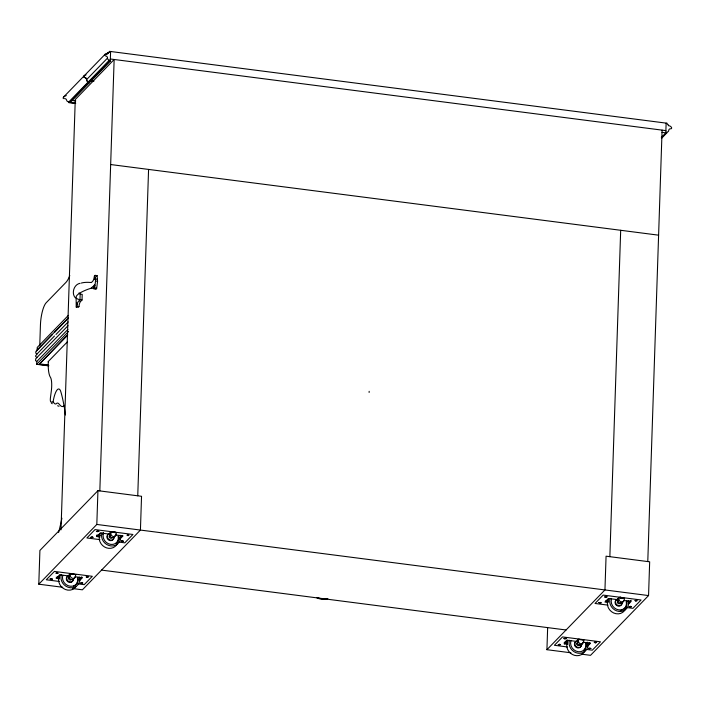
<?xml version="1.0" encoding="UTF-8"?>
<svg xmlns="http://www.w3.org/2000/svg" width="707" height="707" viewBox="0 0 707 707"><rect width="100%" height="100%" fill="white"/><g stroke="black" fill="none" stroke-linecap="round" stroke-linejoin="round"><path stroke-width="1.06" d="M48.73 365.864L36.684 364.308L36.773 361.498L67.907 329.435M54.483 336.011L37.02 353.995L35.96 353.367L35.659 351.945L37.144 350.248L37.241 347.429L68.376 315.366M39.751 345.758L40.44 324.964A17.852 4.772 -82.7 0 1 46.22 302.711L65.945 282.393A27.776 7.415 -82.7 0 0 69.799 275.562M62.782 587.287L38.797 584.194L39.91 550.435L97.937 490.676L141.541 496.296L140.428 530.064L82.401 589.815L72.591 588.551M75.578 103.505L69.003 102.656L69.039 101.72L88.357 81.826A1.98 1.803 44.2 0 1 86.519 79.705A1.98 1.803 44.2 0 0 84.69 77.584A0.963 0.875 44.2 0 1 83.921 76.144M60.996 529.852L75.269 99.528L114.145 59.494L99.828 490.923M76.603 305.221L76.621 303.056M76.674 305.124L76.754 302.923M80.174 294.112L79.988 299.741L78.495 301.288A5.117 1.37 -82.7 0 0 76.922 306.343L76.223 307.068L78.265 307.324L78.954 306.608A5.117 1.37 -82.7 0 1 80.527 301.544L82.03 300.007L82.215 294.377L80.174 294.112L79.034 292.919M69.003 102.656L88.322 82.763L88.357 81.826M110.601 51.496L110.274 61.253L89.391 82.763L88.446 82.639L88.472 81.703L109.364 60.192A1.98 1.803 44.2 0 1 107.526 58.071A1.98 1.803 44.2 0 0 105.697 55.95A0.963 0.875 44.2 0 1 104.928 54.519A3.349 3.04 44.2 0 1 107.685 53.379L108.251 53.458L108.286 52.521A1.387 1.264 44.2 0 0 109.656 51.372L667.081 123.239A1.387 1.264 44.2 0 0 668.362 124.724L668.336 125.66L668.902 125.731A3.349 3.04 44.2 0 1 671.562 127.56A0.963 0.875 44.2 0 1 670.704 128.789A1.98 1.803 44.2 0 0 668.742 130.424A1.98 1.803 44.2 0 1 666.789 132.05L666.754 132.987L661.531 138.369M94.579 279.468L94.597 277.294M94.632 279.38L94.711 277.179M88.446 82.639L109.329 61.129L109.364 60.192M38.797 584.194L96.815 524.444L97.937 490.676M100.049 536.958L96.797 536.542L96.841 535.42L100.085 535.835M137.75 495.81L148.576 169.424M369.116 392.447L369.16 391.325M570.911 652.791L546.926 649.698L547.642 627.922M567.562 644.298L564.31 643.874L564.354 642.751L567.138 639.879M587.155 644.254L587.217 642.133M609.858 556.674L620.684 230.288M647.78 561.561L662.088 130.132M581.808 654.196L590.531 655.327L648.558 595.568L649.671 561.809L606.067 556.188L604.945 589.947L546.926 649.698M666.135 123.115L665.808 132.872L661.328 137.476M76.126 298.363L76.223 307.068M93.934 288.827L94.623 288.111L95.533 281.015L95.047 275.359L97.089 275.615L97.575 281.28L96.665 288.376L95.966 289.092L93.934 288.827A4.816 1.29 -82.7 0 0 92.59 286.759L91.256 288.138L87.933 289.287A25.125 6.124 -12.9 0 0 78.238 299.273L82.03 300.007M84.133 75.888L63.471 97.168L63.056 98.114L64.001 98.688M71.124 573.642L69.065 575.083L70.232 573.89L75.843 574.614L75.525 575.392A2.775 2.519 44.2 0 1 72.856 578.37A2.775 2.519 44.2 0 1 70.4 574.729L69.975 573.854M578.105 639.358L579.254 639.146M618.722 597.53L619.871 597.327A2.775 2.519 44.2 0 1 620.437 596.973M84.257 75.764L105.14 54.253M106.792 54.059L108.286 52.521M106.669 54.448L109.656 51.372M88.472 81.703A1.98 1.803 44.2 0 1 86.643 79.582L107.526 58.071M95.047 275.359L94.358 276.075A5.117 1.37 -82.7 0 1 92.785 281.13L91.442 282.508L88.163 282.332A25.125 9.598 17.5 0 0 81.314 283.065M96.391 276.331L97.089 275.615M94.031 286.008L94.711 285.301M94.022 286.379L94.703 285.681M94.632 287.024L93.297 288.403L91.256 288.138M36.34 350.831L68.402 317.814M37.144 350.248L52.336 334.605M54.616 332.255L68.279 318.185M56.003 334.446L68.155 321.932M36.773 361.498L35.509 360.561L35.783 358.688L68.031 325.688M36.684 364.308L68.57 331.468M67.28 335.374L39.132 364.361L48.73 365.599M67.801 334.897L39.654 363.884L48.412 365.015M64.098 405.836C60.175 409.185 58.884 400.189 56.065 403.927A1.874 1.343 24 0 1 54.766 403.768L53.078 402.053L51.098 402.027A4.065 1.087 -82.7 0 1 50.427 397.847L51.196 391.943A14.352 3.835 -82.7 0 0 50.595 377.556A23.658 6.319 -82.7 0 1 48.279 361.524L67.368 341.87M50.789 579.422L51.478 578.706M56.533 573.439L58.204 573.2L55.844 573.094L56.533 573.439L57.285 572.732M91.406 537.594L92.096 536.878M97.213 531.62C103.222 530.612 92.582 532.424 97.858 530.904M50.984 579.44L51.673 578.733M56.781 573.465L57.47 572.758M91.601 537.612C96.868 536.772 86.811 538.204 92.193 536.887M97.398 531.637L98.087 530.93M96.797 536.542L100.279 532.954L110.036 534.218M115.055 535.455A2.775 2.519 44.2 0 1 111.962 537.673A2.775 2.519 44.2 0 1 109.859 534.103L109.682 533.255L110.849 532.062L116.461 532.786L116.142 533.564A2.775 2.519 44.2 0 1 113.474 536.542A2.775 2.519 44.2 0 1 111.017 532.901L110.592 532.026M111.467 532.141L109.682 533.255M68.659 578.397L69.472 577.557M109.276 536.569L110.089 535.729M79.679 579.086L81.773 576.93M119.598 537.974L121.692 535.826M79.67 579.457L81.756 577.31M119.589 538.354L122.373 535.482M79.635 580.588L82.419 577.716L74.836 576.735M119.554 539.476L123.036 535.888L115.453 534.916M81.128 583.328L81.818 582.621M86.943 577.354C92.051 576.249 82.525 577.363 87.615 576.647M121.745 541.5L122.435 540.793M128.418 534.837C126.482 534.156 126.659 536.525 128.232 534.819M81.314 583.355C86.59 582.515 76.533 583.938 81.915 582.63M87.12 577.38L87.809 576.665M121.931 541.527L122.62 540.82M127.737 535.553C129.337 533.856 129.461 536.198 127.56 535.535M559.016 644.943L560.554 644.634L558.168 644.537L559.016 644.943L559.608 644.218M564.725 638.951L565.414 638.235M599.536 603.098L600.225 602.391M605.342 597.123C611.352 596.125 600.711 597.928 605.987 596.408M559.113 644.952L559.803 644.236M564.955 638.978C570.072 637.475 559.811 639.225 565.6 638.262M599.73 603.124L600.42 602.408M605.528 597.15L606.217 596.434M564.31 643.874L567.792 640.286L577.548 641.549M582.568 642.787A2.775 2.519 44.2 0 1 579.475 645.005A2.775 2.519 44.2 0 1 577.372 641.435C576.983 640.48 578.936 638.465 578.529 640.242A2.775 2.519 44.2 0 0 580.986 643.874A2.775 2.519 44.2 0 0 583.655 640.896L583.973 640.118L578.98 639.473M623.07 601.63A2.775 2.519 44.2 0 1 619.756 603.062A2.775 2.519 44.2 0 1 617.989 599.607C617.6 598.652 619.553 596.637 619.146 598.414A2.775 2.519 44.2 0 0 621.603 602.046A2.775 2.519 44.2 0 0 624.272 599.076L624.59 598.29L619.597 597.645M576.788 643.9L577.601 643.061M617.405 602.072L618.218 601.233M587.809 644.59L589.205 643.158M628.426 602.762L630.52 600.614M587.8 644.97L589.885 642.813M628.417 603.142L631.201 600.27M587.066 646.808L590.548 643.22L582.966 642.248M628.382 604.264L631.165 601.392L623.583 600.42M589.258 648.832L589.947 648.125M595.073 642.866C600.446 641.77 590.513 642.804 595.745 642.15M629.875 607.004L630.564 606.297M635.69 601.038C640.798 599.925 631.271 601.038 636.362 600.323M589.444 648.858L590.133 648.151M595.25 642.884L595.939 642.168M630.061 607.03L630.75 606.323M635.867 601.056L636.556 600.349M63.471 97.168L65.389 95.887M37.02 353.995L35.474 356.081L36.897 357.751M112.386 532.256L112.705 532.079A2.05 1.865 44.2 0 1 113.2 531.964M71.769 574.084L72.096 573.907A2.05 1.865 44.2 0 1 74.049 574.243L74.208 574.402M620.516 597.76L620.834 597.583A2.05 1.865 44.2 0 1 621.329 597.468M97.354 278.788L96.806 279.009A3.226 2.925 44.2 0 0 96.329 279.327M80.112 283.295C73.793 284.382 71.168 293.564 75.428 297.947M65.839 95.719L66.308 95.595M64.85 98.644C67.2 98.45 66.043 101.949 68.393 101.746M617.812 598.758L618.439 598.838M577.195 640.586L577.822 640.666M110.354 58.999L665.879 130.618M109.329 61.129L110.274 61.253M662.017 132.377L666.754 132.987M90.558 80.651L93.845 81.075M90.443 80.775L93.722 81.199M88.322 82.763L89.276 82.887L70.24 102.48L75.711 103.187M71.407 100.376L75.782 100.933M110.663 164.537L658.606 235.175M95.533 281.015L97.575 281.28M94.623 288.111L96.665 288.376M76.922 306.343L78.954 306.608M96.815 524.444L648.558 595.568M618.165 599.722L608.409 598.467L604.927 602.046L608.179 602.47M96.85 535.04L100.102 535.464M606.067 600.685L608.232 600.968M606.049 601.065L608.214 601.339M99.899 539.627L86.899 537.956L95.021 529.587L132.943 534.474L124.812 542.843L118.316 542.004M608.029 605.139L595.029 603.46L603.151 595.091L641.072 599.987L632.942 608.347L626.446 607.507M101.552 570.098L566.068 629.981M69.419 576.037L59.662 574.782L56.18 578.37L59.432 578.786M57.32 577.009L59.485 577.292M564.363 642.371L567.615 642.796M56.224 577.248L59.468 577.663M564.354 642.751L567.597 643.167M59.282 581.454L46.282 579.784L54.404 571.415L92.325 576.302L84.195 584.671L77.699 583.832M567.412 646.967L554.412 645.288L562.533 636.919L600.455 641.815L592.325 650.175L585.829 649.335M59.017 406.269L57.603 405.756M52.247 403.732L51.337 403.096M69.065 575.083L69.242 575.931A2.775 2.519 44.2 0 0 71.009 579.387A2.775 2.519 44.2 0 0 74.323 577.946M622.955 598.078L622.796 597.919A2.05 1.865 44.2 0 0 622.337 597.645M582.338 639.906L582.179 639.747A2.05 1.865 44.2 0 0 581.72 639.473M114.826 532.574L114.667 532.415A2.05 1.865 44.2 0 0 113.703 531.991M115.754 532.68L115.497 532.3A2.775 2.519 44.2 0 0 114.958 531.814M95.896 288.191A4.816 1.29 -82.7 0 1 95.966 289.092M585.299 649.857A9.916 9.005 44.2 0 1 572.308 654.443A9.916 9.005 44.2 0 1 568.163 640.498M587.782 642.61A9.916 9.005 44.2 0 1 578.229 653.233A9.916 9.005 44.2 0 1 569.462 640.25M586.297 642.804A8.334 7.565 44.2 0 1 578.282 651.73A8.334 7.565 44.2 0 1 570.92 640.825M585.608 643.52A8.334 7.565 44.2 0 1 583.293 650.864M581.26 645.014A3.57 3.243 44.2 0 1 576.435 647.524A3.57 3.243 44.2 0 1 575.507 641.876M579.828 644.289A1.591 1.441 44.2 0 1 578.388 645.606A1.591 1.441 44.2 0 1 576.806 644.165A1.591 1.441 44.2 0 1 577.964 642.592M581.631 643.644A3.57 3.243 44.2 0 1 579.369 647.418A3.57 3.243 44.2 0 1 575.171 645.12A3.57 3.243 44.2 0 1 576.7 640.949M624.422 610.795A9.916 9.005 44.2 0 1 611.484 611.67A9.916 9.005 44.2 0 1 608.78 598.67M625.916 608.029A9.916 9.005 44.2 0 1 624.891 610.168M628.39 600.782A9.916 9.005 44.2 0 1 618.846 611.405A9.916 9.005 44.2 0 1 610.079 598.422M626.915 600.977A8.334 7.565 44.2 0 1 618.899 609.902A8.334 7.565 44.2 0 1 611.528 598.997M620.543 598.467A1.591 1.441 44.2 0 1 621.7 598.467M622.213 610.079A8.334 7.565 44.2 0 1 620.269 610.618M626.216 601.701A8.334 7.565 44.2 0 1 623.91 609.045M621.727 604.043A3.57 3.243 44.2 0 1 616.292 605.157A3.57 3.243 44.2 0 1 616.849 599.598M621.789 602.293A3.57 3.243 44.2 0 1 621.877 603.186M620.375 602.841A1.591 1.441 44.2 0 1 617.962 603.336A1.591 1.441 44.2 0 1 618.21 600.87M622.248 601.816A3.57 3.243 44.2 0 1 619.986 605.59A3.57 3.243 44.2 0 1 615.788 603.292A3.57 3.243 44.2 0 1 617.317 599.121M117.512 543.268A9.916 9.005 44.2 0 1 104.415 546.9A9.916 9.005 44.2 0 1 100.65 533.166M120.27 535.279A9.916 9.005 44.2 0 1 110.716 545.901A9.916 9.005 44.2 0 1 101.949 532.91M118.785 535.473A8.334 7.565 44.2 0 1 110.769 544.399A8.334 7.565 44.2 0 1 103.408 533.493M102.709 534.209A8.334 7.565 44.2 0 1 103.567 532.415M118.087 536.189A8.334 7.565 44.2 0 1 115.78 543.533M113.659 536.79A3.57 3.243 44.2 0 1 111.397 540.563A3.57 3.243 44.2 0 1 107.19 538.266A3.57 3.243 44.2 0 1 108.719 534.094M114.207 537.205A3.57 3.243 44.2 0 1 110.981 540.166A3.57 3.243 44.2 0 1 107.411 536.913A3.57 3.243 44.2 0 1 110.018 533.387M112.086 537.682A1.591 1.441 44.2 0 1 109.691 537.682A1.591 1.441 44.2 0 1 110.08 535.367M76.144 586.483A9.916 9.005 44.2 0 1 63.082 588.251A9.916 9.005 44.2 0 1 60.033 574.994M79.652 577.098A9.916 9.005 44.2 0 1 70.099 587.729A9.916 9.005 44.2 0 1 61.332 574.738M78.168 577.301A8.334 7.565 44.2 0 1 70.152 586.227A8.334 7.565 44.2 0 1 62.79 575.321M77.478 578.017A8.334 7.565 44.2 0 1 73.466 586.403M72.98 580.367A3.57 3.243 44.2 0 1 67.545 581.481A3.57 3.243 44.2 0 1 68.102 575.922M71.469 579.51A1.591 1.441 44.2 0 1 69.074 579.51A1.591 1.441 44.2 0 1 69.463 577.195M73.59 579.024A3.57 3.243 44.2 0 1 68.376 581.295A3.57 3.243 44.2 0 1 68.57 575.445M327.862 598.493A6.345 2.059 1.9 0 1 317.929 597.662M327.067 599.121A7.538 2.439 1.9 0 1 316.877 597.813M48.483 361.825A2.404 0.795 1.8 0 1 48.279 361.524M53.078 402.053A14.971 4.003 -82.7 0 1 58.575 388.974A17.03 4.551 -82.7 0 1 60.943 392.12A146.543 39.141 -82.7 0 1 65.424 415M61.898 518.204A78.256 20.901 -82.7 0 1 58.593 532.486M86.077 74.88A3.349 3.04 44.2 0 0 84.036 76.029A0.963 0.875 44.2 0 0 84.805 77.461A1.98 1.803 44.2 0 1 86.643 79.582M94.04 285.902C94.358 289.349 95.127 282.199 94.04 285.902M50.091 578.927L52.424 579.121L50.091 578.927M121.047 541.014L123.371 541.208L121.047 541.014M598.838 602.611L601.162 602.806L598.838 602.611M588.56 648.346L590.884 648.54L588.56 648.346M629.177 606.518L631.501 606.712L629.177 606.518M80.51 301.562L79.953 301.253A3.226 2.925 44.2 0 0 80.527 301.544"/></g></svg>
